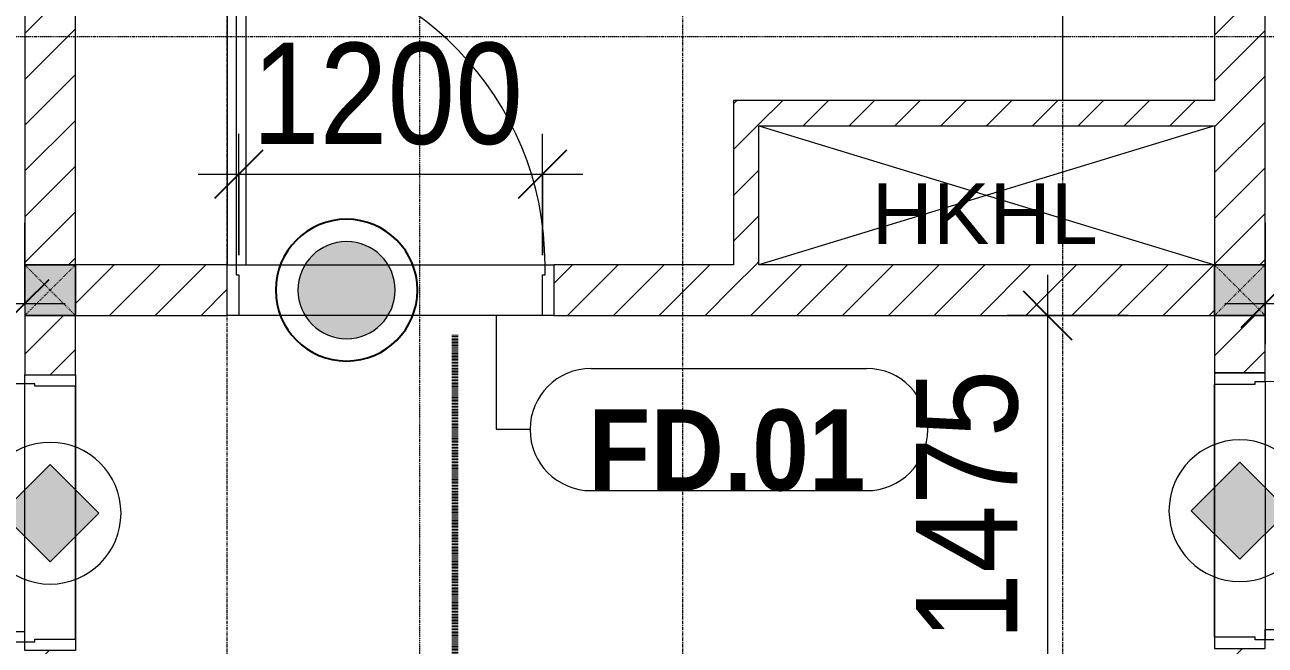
# Model space of a CAD drawing. Header units: millimetres. Extents: x 962 to 239635, y -15958 to 82755.
# Drawn here: x 103603 to 108504, y 70209 to 72661 of the extents above; entities that cross this region are included whole.
import ezdxf

# ---------------------------------------------------------------- set-up
doc = ezdxf.new("R2010")
doc.units = ezdxf.units.MM
for name, pattern in [('1 NÉT CALL OUT', [6, 3, -3]), ('Dash', [6, 3, -3]), ('Dash 1_8_', [6.35, 3.175, -3.175]), ('Dash Dot 3_16_', [7.9375, 4.7625, -1.5875, 0, -1.5875]), ('Grid Line', [22.225, 12.7, -3.175, 3.175, -3.175])]:
    doc.linetypes.add(name, pattern=pattern)
for name, color, linetype, lineweight in [('0-1', 7, 'Continuous', 5), ('0-2', 250, 'Continuous', 9), ('A-ANNO-DIMS', 211, 'Continuous', 9), ('A-ANNO-DIMS-160', 211, 'Continuous', 9), ('A-ANNO-NOTE', 131, 'Continuous', 9), ('A-ANNO-NOTE-1', 131, 'Continuous', 25), ('A-AREA', 32, 'Dash 1_8_', 9), ('A-DETL-3', 90, '1 NÉT CALL OUT', 100), ('A-DETL-GENF-2', 1, 'Continuous', 9), ('A-DOOR-4', 1, 'Continuous', 9), ('A-DOOR-FRAM-1', 1, 'Continuous', 9), ('A-DOOR-IDEN', 31, 'Continuous', 9), ('A-FLOR-1', 250, 'Continuous', 9), ('A-FLOR-2', 9, 'Continuous', 9), ('A-WALL', 113, 'Continuous', 9), ('A-WALL-3', 113, 'Continuous', 18), ('A-WALL-PATT-2', 111, 'Continuous', 9), ('G-ANNO-SYMB-1', 111, 'Dash Dot 3_16_', 18), ('G-ANNO-TEXT-1', 7, 'Continuous', 9), ('S-COLS', 52, 'Continuous', 9), ('S-COLS-1', 52, 'Continuous', 5), ('S-COLS-5', 52, 'Dash', 9), ('S-COLS-6', 52, 'Continuous', 18), ('S-COLS-HDLN', 52, 'Dash', 9), ('S-GRID-1', 1, 'Grid Line', 9)]:
    doc.layers.add(name, color=color, linetype=linetype, lineweight=lineweight)
doc.styles.add('Arial_10', font='arial_0.ttf', dxfattribs={"height": 240})
doc.styles.add('Arial_B_6', font='arialbd_0.ttf', dxfattribs={"width": 0.9, "height": 320})
doc.styles.add('UTM Avo', font='UTM Avo.ttf', dxfattribs={"width": 0.9, "height": 400})
doc.dimstyles.new('1_Dim_chi_tiet_2_5', dxfattribs={"dimscale": 304.8, "dimtxt": 399.720379, "dimasz": 0.629921, "dimexe": 0.524934, "dimexo": 0.0625, "dimgap": 0.052493, "dimtad": 1, "dimdec": 0, "dimrnd": 5, "dimzin": 0, "dimdsep": 46, "dimtxsty": 'UTM Avo', "dimblk1": 'OBLIQUE', "dimblk2": 'OBLIQUE', "dimsah": 1, "dimcen": 0.09, "dimdle": 0.524934, "dimazin": 0, "dimtfac": 1, "dimtdec": 4, "dimtix": 1, "dimtmove": 0, "dimatfit": 3, "dimfxl": 1.049869, "dimfxlon": 1, "dimtvp": 1, "dimtolj": 1, "dimtzin": 0, "dimarcsym": 2})
doc.dimstyles.new('1_Dim_chi_tiet_2_5_1', dxfattribs={"dimscale": 304.8, "dimtxt": 399.720379, "dimasz": 0.629921, "dimexe": 0.524934, "dimexo": 0.0625, "dimgap": 0.052493, "dimtad": 1, "dimdec": 0, "dimrnd": 5, "dimzin": 0, "dimdsep": 46, "dimtxsty": 'UTM Avo', "dimblk1": 'OBLIQUE', "dimblk2": 'OBLIQUE', "dimsah": 1, "dimcen": 0.09, "dimdle": 0.524934, "dimazin": 0, "dimtfac": 1, "dimtdec": 4, "dimtix": 1, "dimtmove": 0, "dimatfit": 3, "dimfxl": 1.049869, "dimfxlon": 1, "dimtvp": 1, "dimtolj": 1, "dimtzin": 0, "dimarcsym": 2})
pattern_1 = [(45, (61750.9, 0), (-90.50967, 90.50967), [])]

# ---------------------------------------------------------------- blocks, each defined once
blk = doc.blocks.new('NCV_TKTC_KET CAU_rvt-1-TKCS_MB TẦNG 2')
at = {"layer": 'A-FLOR-1'}
for p, q in [((42652.6, 73111.9), (42652.6, 71711.9)), ((45952.6, 72361.9), (45952.6, 73111.9))]:
    blk.add_line(p, q, dxfattribs=at)
blk = doc.blocks.new('NCV_TKTC_TANG 2_rvt-1-TKCS_MB TẦNG 2')
at = {"layer": 'A-FLOR-2'}
for p, q in [((46752.6, 71250.3), (46752.6, 70230.3)), ((42052.6, 70232.3), (42052.6, 71232.4)), ((46552.7, 71240.3), (46552.7, 70240.3))]:
    blk.add_line(p, q, dxfattribs=at)
blk = doc.blocks.new('G1_SOF - BO TRU - 200x200-3052400-TKCS_MB TẦNG 2')
at = {"layer": 'S-COLS-HDLN'}
for p, q in [((-100, 100), (100, -100)), ((100, 100), (-100, -100))]:
    blk.add_line(p, q, dxfattribs=at)
blk = doc.blocks.new('FD_01 - FD_01-1200x2200mm-1787918-TKCS_MB TẦNG 2')
at = {"layer": 'A-DETL-GENF-2'}
for p, q in [((610, -100), (570, -100)), ((570, -100), (570, -1320)), ((610, -1320), (610, -100)), ((570, -1320), (610, -1320))]:
    blk.add_line(p, q, dxfattribs=at)
blk.add_arc((610, -100), 1220, 180, 268.1211, dxfattribs=at)
at = {"layer": 'A-DOOR-FRAM-1'}
for p, q in [((-645, 100), (-600, 100)), ((-645, -100), (-645, 100)), ((-600, 100), (-600, -60)), ((600, 100), (645, 100)), ((600, -60), (600, 100)), ((645, 100), (645, -100)), ((-600, -60), (-610, -60)), ((-610, -60), (-610, -100)), ((610, -60), (600, -60)), ((610, -100), (610, -60)), ((-610, -100), (-645, -100)), ((645, -100), (610, -100))]:
    blk.add_line(p, q, dxfattribs=at)
blk = doc.blocks.new('FD_05 - FD_05-1000x2200mm-835433-TKCS_MB TẦNG 2')
at = {"layer": 'A-DETL-GENF-2'}
for p, q in [((510, -100), (470, -100)), ((470, -100), (470, -1120)), ((510, -1120), (510, -100)), ((470, -1120), (510, -1120))]:
    blk.add_line(p, q, dxfattribs=at)
blk.add_arc((510, -100), 1020, 180, 267.7525, dxfattribs=at)
at = {"layer": 'A-DOOR-FRAM-1'}
for p, q in [((-545, 100), (-500, 100)), ((-545, -100), (-545, 100)), ((-500, 100), (-500, -60)), ((500, 100), (545, 100)), ((500, -60), (500, 100)), ((545, 100), (545, -100)), ((-500, -60), (-510, -60)), ((-510, -60), (-510, -100)), ((510, -60), (500, -60)), ((510, -100), (510, -60)), ((-510, -100), (-545, -100)), ((545, -100), (510, -100))]:
    blk.add_line(p, q, dxfattribs=at)
blk = doc.blocks.new('FD_05 - FD_05-1000x2200mm-835434-TKCS_MB TẦNG 2')
at = {"layer": 'A-DETL-GENF-2'}
for p, q in [((470, 100), (470, 1120)), ((470, 1120), (510, 1120)), ((510, 1120), (510, 100)), ((510, 100), (470, 100))]:
    blk.add_line(p, q, dxfattribs=at)
blk.add_arc((510, 100), 1020, 92.2475, 180, dxfattribs=at)
at = {"layer": 'A-DOOR-FRAM-1'}
for p, q in [((-510, 100), (-545, 100)), ((-545, 100), (-545, -100)), ((-510, 60), (-510, 100)), ((545, 100), (510, 100)), ((510, 100), (510, 60)), ((545, -100), (545, 100)), ((-500, 60), (-510, 60)), ((-500, -100), (-500, 60)), ((510, 60), (500, 60)), ((500, 60), (500, -100)), ((-545, -100), (-500, -100)), ((500, -100), (545, -100))]:
    blk.add_line(p, q, dxfattribs=at)
blk = doc.blocks.new('HDNDCT_GHI CHÚ CỬA CHỐNG CHÁY EI60 - HDNDCT_GHI CHÚ CỬA CHỐNG CHÁY EI60-1614697-TKCS_MB TẦNG 2')
at = {"layer": 'A-ANNO-NOTE'}
h = blk.add_hatch(color=256, dxfattribs=at)
edge = h.paths.add_edge_path()
edge.add_arc((0, 0), 1.2, 0, 180)
edge.add_arc((0, 0), 1.2, 180, 360)
for radius, start, end in [(1.75, 360, 180), (1.2, 360, 180), (1.2, 180, 360)]:
    blk.add_arc((0, 0), radius, start, end, dxfattribs=at)
at = {"layer": 'A-ANNO-NOTE-1'}
for start, end in [(360, 180), (180, 360)]:
    blk.add_arc((0, 0), 1.75, start, end, dxfattribs=at)
blk = doc.blocks.new('HDNDCT_GHI CHÚ CỬA CHỐNG CHÁY EI30 - HDNDCT_GHI CHÚ CỬA CHỐNG CHÁY EI30-2461928-TKCS_MB TẦNG 2')
at = {"layer": 'A-ANNO-NOTE'}
blk.add_hatch(color=256, dxfattribs=at).paths.add_polyline_path([(-1.2, 0), (0, 1.2), (1.2, 0), (0, -1.2)])
for p, q in [((0, 1.2), (-1.2, 0)), ((1.2, 0), (0, 1.2)), ((-1.2, 0), (0, -1.2)), ((0, -1.2), (1.2, 0))]:
    blk.add_line(p, q, dxfattribs=at)
for start, end in [(360, 180), (180, 360)]:
    blk.add_arc((0, 0), 1.75, start, end, dxfattribs=at)
blk = doc.blocks.new('DIMBLOCK169-TKCS_MB TẦNG 2')
at = {"layer": 'A-ANNO-DIMS-160'}
for p, q in [((104448.5, 71749.9), (104448.5, 72229.9)), ((105648.5, 71749.9), (105648.5, 72229.9)), ((104288.5, 72069.9), (105808.5, 72069.9)), ((104448.5, 72069.9), (104448.5, 71749.9)), ((105648.5, 72069.9), (105648.5, 71749.9))]:
    blk.add_line(p, q, dxfattribs=at)
at = {"layer": 'A-ANNO-DIMS-160', "lineweight": 25}
for p, q in [((104448.5, 72069.9), (104544.5, 72165.9)), ((105648.5, 72069.9), (105744.5, 72165.9)), ((104448.5, 72069.9), (104352.5, 71973.9)), ((105648.5, 72069.9), (105552.5, 71973.9))]:
    blk.add_line(p, q, dxfattribs=at)
at = {"layer": 'A-ANNO-DIMS-160', "color": 0, "insert": (104500.7, 72589.6), "char_height": 400, "width": 1314.636, "attachment_point": 1, "line_spacing_factor": 1.110334, "style": 'UTM Avo'}
blk.add_mtext('1200', dxfattribs=at)
blk = doc.blocks.new('_Oblique')
at = {"color": 0, "linetype": 'ByBlock', "lineweight": -2}
blk.add_line((-0.5, -0.5), (0.5, 0.5), dxfattribs=at)
blk = doc.blocks.new('STN_Door Tag - STN_Door Tag-1788670-TKCS_MB TẦNG 2')
at = {"layer": 'A-DOOR-IDEN'}
for p, q in [((-3.37, 1.495), (3.431, 1.495)), ((-3.37, -1.524), (3.431, -1.524))]:
    blk.add_line(p, q, dxfattribs=at)
for centre, start, end in [((-3.37, -0.015), 90, 270), ((3.431, -0.015), 270, 90)]:
    blk.add_arc(centre, 1.509, start, end, dxfattribs=at)
blk = doc.blocks.new('DIMBLOCK217-TKCS_MB TẦNG 2')
at = {"layer": 'A-ANNO-DIMS-160'}
for p, q in [((107644.1, 71671.9), (107644.1, 69876.9)), ((107964.1, 71511.9), (107484.1, 71511.9)), ((107644.1, 71511.9), (107964.1, 71511.9)), ((107964.1, 70036.9), (107484.1, 70036.9)), ((107644.1, 70036.9), (107964.1, 70036.9))]:
    blk.add_line(p, q, dxfattribs=at)
at = {"layer": 'A-ANNO-DIMS-160', "lineweight": 25}
for p, q in [((107644.1, 71511.9), (107548.1, 71607.9)), ((107644.1, 71511.9), (107740.1, 71415.9)), ((107644.1, 70036.9), (107548.1, 70132.9)), ((107644.1, 70036.9), (107740.1, 69940.9))]:
    blk.add_line(p, q, dxfattribs=at)
at = {"layer": 'A-ANNO-DIMS-160', "color": 0, "insert": (107124.5, 70226.7), "char_height": 400, "width": 1314.636, "attachment_point": 1, "rotation": 90, "line_spacing_factor": 1.110334, "style": 'UTM Avo'}
blk.add_mtext('1475', dxfattribs=at)
blk = doc.blocks.new('DIMBLOCK260-TKCS_MB TẦNG 2')
at = {"layer": 'A-ANNO-DIMS-160'}
for p, q in [((96803.5, 71878.5), (96803.5, 71398.5)), ((96803.5, 71558.5), (96803.5, 71878.5)), ((103603.5, 71878.5), (103603.5, 71398.5)), ((103603.5, 71558.5), (103603.5, 71878.5)), ((96643.5, 71558.5), (103763.5, 71558.5))]:
    blk.add_line(p, q, dxfattribs=at)
at = {"layer": 'A-ANNO-DIMS-160', "lineweight": 25}
for p, q in [((96803.5, 71558.5), (96899.5, 71654.5)), ((103603.5, 71558.5), (103699.5, 71654.5)), ((96803.5, 71558.5), (96707.5, 71462.5)), ((103603.5, 71558.5), (103507.5, 71462.5))]:
    blk.add_line(p, q, dxfattribs=at)
at = {"layer": 'A-ANNO-DIMS-160', "color": 0, "insert": (99655.7, 72078.1), "char_height": 400, "width": 1314.636, "attachment_point": 1, "line_spacing_factor": 1.110334, "style": 'UTM Avo'}
blk.add_mtext('6800', dxfattribs=at)
blk = doc.blocks.new('DIMBLOCK262-TKCS_MB TẦNG 2')
at = {"layer": 'A-ANNO-DIMS-160'}
for p, q in [((108503.5, 71878.5), (108503.5, 71398.5)), ((108503.5, 71558.5), (108503.5, 71878.5)), ((115303.5, 71878.5), (115303.5, 71398.5)), ((115303.5, 71558.5), (115303.5, 71878.5)), ((108343.5, 71558.5), (115463.5, 71558.5))]:
    blk.add_line(p, q, dxfattribs=at)
at = {"layer": 'A-ANNO-DIMS-160', "lineweight": 25}
for p, q in [((108503.5, 71558.5), (108599.5, 71654.5)), ((115303.5, 71558.5), (115399.5, 71654.5)), ((108503.5, 71558.5), (108407.5, 71462.5)), ((115303.5, 71558.5), (115207.5, 71462.5))]:
    blk.add_line(p, q, dxfattribs=at)
at = {"layer": 'A-ANNO-DIMS-160', "color": 0, "insert": (111355.7, 72078.1), "char_height": 400, "width": 1314.636, "attachment_point": 1, "line_spacing_factor": 1.110334, "style": 'UTM Avo'}
blk.add_mtext('6800', dxfattribs=at)

msp = doc.modelspace()

# ---------------------------------------------------------------- hatches: boundary and pattern name
at = {"layer": 'A-WALL-PATT-2'}
h = msp.add_hatch(dxfattribs=at)
h.set_pattern_fill('FP_1', color=256, style=0, pattern_type=2)
h.set_pattern_definition(pattern_1)
h.paths.add_polyline_path([(103803.5, 70036.9), (103803.5, 70187.3), (103603.5, 70187.3), (103603.5, 70036.9)])
h.paths.add_polyline_path([(103803.5, 71277.3), (103803.5, 71511.9), (103603.5, 71511.9), (103603.5, 71277.3)])
h.paths.add_polyline_path([(103603.5, 71711.9), (103803.5, 71711.9), (103803.5, 74516.9), (103603.5, 74516.9), (103603.5, 72293.1)])
h = msp.add_hatch(dxfattribs=at)
h.set_pattern_fill('FP_1', color=256, style=0, pattern_type=2)
h.set_pattern_definition(pattern_1)
h.paths.add_polyline_path([(108503.5, 70036.9), (108503.5, 70195.3), (108303.5, 70195.3), (108303.5, 70036.9)])
h.paths.add_polyline_path([(108303.5, 71285.3), (108503.5, 71285.3), (108503.5, 71511.9), (108303.5, 71511.9)])
h.paths.add_polyline_path([(108503.5, 71711.9), (108503.5, 74516.9), (108303.5, 74516.9), (108303.5, 71711.9)])
h = msp.add_hatch(dxfattribs=at)
h.set_pattern_fill('FP_1', color=256, style=0, pattern_type=2)
h.set_pattern_definition(pattern_1)
h.paths.add_polyline_path([(106503.5, 71711.9), (106503.5, 72361.9), (106403.5, 72361.9), (106403.5, 71711.9)])
h = msp.add_hatch(dxfattribs=at)
h.set_pattern_fill('FP_1', color=256, style=0, pattern_type=2)
h.set_pattern_definition(pattern_1)
h.paths.add_polyline_path([(108303.5, 72261.9), (108303.5, 72361.9), (106503.5, 72361.9), (106503.5, 72261.9), (106580.6, 72261.9)])
h = msp.add_hatch(dxfattribs=at)
h.set_pattern_fill('FP_1', color=256, style=0, pattern_type=2)
h.set_pattern_definition(pattern_1)
h.paths.add_polyline_path([(106403.5, 71511.9), (106403.5, 71711.9), (105693.5, 71711.9), (105693.5, 71511.9)])
h.paths.add_polyline_path([(104403.5, 71511.9), (104403.5, 71711.9), (103803.5, 71711.9), (103803.5, 71511.9)])
h = msp.add_hatch(dxfattribs=at)
h.set_pattern_fill('FP_1', color=256, style=0, pattern_type=2)
h.set_pattern_definition(pattern_1)
h.paths.add_polyline_path([(108303.5, 71511.9), (108303.5, 71711.9), (106403.5, 71711.9), (106403.5, 71511.9), (106580.6, 71511.9)])
at = {"layer": 'S-COLS-1'}
for points in [[(103803.5, 71511.9), (103803.5, 71711.9), (103603.5, 71711.9), (103603.5, 71511.9)], [(108503.5, 71511.9), (108503.5, 71711.9), (108303.5, 71711.9), (108303.5, 71511.9)]]:
    msp.add_hatch(color=256, dxfattribs=at).paths.add_polyline_path(points)

# ---------------------------------------------------------------- linework, layer by layer
at = {"layer": '0-2'}
for p, q in [((106503.5, 72261.9), (108303.5, 71711.9)), ((108303.5, 72261.9), (106503.5, 71711.9))]:
    msp.add_line(p, q, dxfattribs=at)
at = {"layer": 'A-AREA'}
msp.add_line((104438.5, 71711.9), (105658.5, 71711.9), dxfattribs=at)
at = {"layer": 'A-DETL-3'}
msp.add_line((105303.5, 52256.9), (105303.5, 71435.3), dxfattribs=at)
at = {"layer": 'A-DOOR-IDEN'}
for p, q in [((105465.4, 71514.9), (105465.4, 71062.7)), ((105465.4, 71062.7), (105599.3, 71062.7))]:
    msp.add_line(p, q, dxfattribs=at)
at = {"layer": 'A-WALL'}
for p, q in [((103603.5, 71711.9), (103803.5, 71711.9)), ((103803.5, 71711.9), (103803.5, 71511.9)), ((104438.5, 71711.9), (105658.5, 71711.9)), ((108303.5, 71511.9), (108303.5, 71711.9)), ((108303.5, 71711.9), (108503.5, 71711.9)), ((103803.5, 71511.9), (103603.5, 71511.9)), ((105648.5, 71511.9), (104448.5, 71511.9)), ((108503.5, 71511.9), (108303.5, 71511.9)), ((108503.5, 71250.3), (108503.5, 70230.3)), ((103603.5, 70222.3), (103603.5, 71242.3)), ((103803.5, 71232.3), (103803.5, 70232.3)), ((108303.5, 70240.3), (108303.5, 71240.3))]:
    msp.add_line(p, q, dxfattribs=at)
at = {"layer": 'A-WALL-3'}
for p, q in [((103603.5, 75337.4), (103603.5, 71711.9)), ((108503.5, 71711.9), (108503.5, 74516.9)), ((103803.5, 71711.9), (103803.5, 73111.9)), ((108303.5, 73111.9), (108303.5, 72361.9)), ((106403.5, 72361.9), (106403.5, 71711.9)), ((108303.5, 72361.9), (106403.5, 72361.9)), ((106503.5, 71711.9), (106503.5, 72261.9)), ((106503.5, 72261.9), (108303.5, 72261.9)), ((108303.5, 72261.9), (108303.5, 71711.9)), ((104403.5, 71711.9), (103803.5, 71711.9)), ((104403.5, 71511.9), (104403.5, 71711.9)), ((106403.5, 71711.9), (105693.5, 71711.9)), ((105693.5, 71711.9), (105693.5, 71511.9)), ((108303.5, 71711.9), (106503.5, 71711.9)), ((103603.5, 71511.9), (103603.5, 71277.3)), ((103803.5, 71511.9), (104403.5, 71511.9)), ((103803.5, 71277.3), (103803.5, 71511.9)), ((105693.5, 71511.9), (108303.5, 71511.9)), ((108303.5, 71511.9), (108303.5, 71285.3)), ((108503.5, 71285.3), (108503.5, 71511.9)), ((103603.5, 71277.3), (103803.5, 71277.3)), ((108303.5, 71285.3), (108503.5, 71285.3))]:
    msp.add_line(p, q, dxfattribs=at)
at = {"layer": 'G-ANNO-SYMB-1'}
for p, q in [((105162.2, 82373.8), (105162.2, 13320.5)), ((90498.7, 72614.1), (196677.7, 72614.1))]:
    msp.add_line(p, q, dxfattribs=at)
at = {"layer": 'S-COLS'}
for p, q in [((103803.5, 71711.9), (103603.5, 71711.9)), ((103803.5, 71511.9), (103803.5, 71711.9)), ((108503.5, 71711.9), (108303.5, 71711.9)), ((108303.5, 71711.9), (108303.5, 71511.9)), ((103603.5, 71511.9), (103803.5, 71511.9)), ((108303.5, 71511.9), (108503.5, 71511.9))]:
    msp.add_line(p, q, dxfattribs=at)
at = {"layer": 'S-COLS-6'}
for p, q in [((103603.5, 71711.9), (103603.5, 71511.9)), ((108503.5, 71511.9), (108503.5, 71711.9))]:
    msp.add_line(p, q, dxfattribs=at)
at = {"layer": 'S-GRID-1'}
for p, q in [((104403.5, 19351.6), (104403.5, 76542.3)), ((106203.5, 19351.6), (106203.5, 76542.3)), ((107703.5, 19351.6), (107703.5, 76542.3))]:
    msp.add_line(p, q, dxfattribs=at)

# ---------------------------------------------------------------- block references
at = {"layer": '0-1'}
for name in ['NCV_TKTC_KET CAU_rvt-1-TKCS_MB TẦNG 2', 'NCV_TKTC_TANG 2_rvt-1-TKCS_MB TẦNG 2']:
    msp.add_blockref(name, (61750.9, 0), dxfattribs=at)
at = {"layer": 'A-ANNO-NOTE', "xscale": 160, "yscale": 160, "zscale": 160}
for name, p in [('HDNDCT_GHI CHÚ CỬA CHỐNG CHÁY EI60 - HDNDCT_GHI CHÚ CỬA CHỐNG CHÁY EI60-1614697-TKCS_MB TẦNG 2', (104874.6, 71611.9)), ('HDNDCT_GHI CHÚ CỬA CHỐNG CHÁY EI30 - HDNDCT_GHI CHÚ CỬA CHỐNG CHÁY EI30-2461928-TKCS_MB TẦNG 2', (103703.5, 70730.3)), ('HDNDCT_GHI CHÚ CỬA CHỐNG CHÁY EI30 - HDNDCT_GHI CHÚ CỬA CHỐNG CHÁY EI30-2461928-TKCS_MB TẦNG 2', (108403.5, 70740.3))]:
    msp.add_blockref(name, p, dxfattribs=at)
at = {"layer": 'A-DOOR-4'}
for name, p, rotation in [('FD_01 - FD_01-1200x2200mm-1787918-TKCS_MB TẦNG 2', (105048.5, 71611.9), 180), ('FD_05 - FD_05-1000x2200mm-835433-TKCS_MB TẦNG 2', (103703.5, 70732.3), 269.9999999999999), ('FD_05 - FD_05-1000x2200mm-835434-TKCS_MB TẦNG 2', (108403.5, 70740.3), 269.9999999999999)]:
    msp.add_blockref(name, p, dxfattribs=dict(at, rotation=rotation))
at = {"layer": 'A-DOOR-IDEN', "xscale": 159.9999999999999, "yscale": 159.9999999999999, "zscale": 159.9999999999999}
msp.add_blockref('STN_Door Tag - STN_Door Tag-1788670-TKCS_MB TẦNG 2', (106380, 71063.4), dxfattribs=at)
at = {"layer": 'S-COLS-5'}
for p in [(103703.5, 71611.9), (108403.5, 71611.9)]:
    msp.add_blockref('G1_SOF - BO TRU - 200x200-3052400-TKCS_MB TẦNG 2', p, dxfattribs=at)

# ---------------------------------------------------------------- texts
at = {"layer": 'A-DOOR-IDEN', "insert": (106376.7, 70978.1), "char_height": 320, "width": 1124.64, "attachment_point": 5, "line_spacing_factor": 0.936439, "style": 'Arial_B_6'}
msp.add_mtext('\\pt7.2,14.4,21.6,28.8,36,43.2,50.4,57.6,64.8,72,79.2,86.4,93.6,100.8,108,115.2,122.4,129.6,136.8,144,151.2,158.4,165.6,172.8,180,187.2,194.4,201.6,208.8,216,223.2,230.4;FD.01', dxfattribs=at)
at = {"layer": 'G-ANNO-TEXT-1', "insert": (107395.8, 71913.7), "char_height": 240, "width": 2350.4, "attachment_point": 5, "line_spacing_factor": 0.936439, "style": 'Arial_10'}
msp.add_mtext('\\pt79.9992,160.0008,240,319.9992,400.0008,480,559.9992,640.0008,720,799.9992,880.0008,960,1039.9992,1120.0008,1200,1279.9992,1360.0008,1440,1519.9992,1600.0008,1680,1759.9992,1840.0008,1920,1999.9992,2080.0008,2160,2239.9992,2320.0008,2400,2479.9992,2560.0008;HKHL', dxfattribs=at)

# ---------------------------------------------------------------- dimensions: what is measured, and where the dimension line sits
at = {"layer": 'A-ANNO-DIMS'}
for base, p1, p2, dimstyle, override, picture, middle in [((105648.5, 72069.9), (104448.5, 71749.9), (105648.5, 71749.9), '1_Dim_chi_tiet_2_5', {"dimpost": '<>', "dimfxl": 1200}, 'DIMBLOCK169-TKCS_MB TẦNG 2', (105048.5, 72292.9)), ((103603.5, 71558.5), (96803.5, 71878.5), (103603.5, 71878.5), '1_Dim_chi_tiet_2_5_1', {"dimpost": '<>', "dimfxl": 6800.071331}, 'DIMBLOCK260-TKCS_MB TẦNG 2', (100203.5, 71781.5)), ((115303.5, 71558.5), (108503.5, 71878.5), (115303.5, 71878.5), '1_Dim_chi_tiet_2_5_1', {"dimpost": '<>', "dimfxl": 6800}, 'DIMBLOCK262-TKCS_MB TẦNG 2', (111903.5, 71781.5))]:
    dim = msp.add_linear_dim(base=base, p1=p1, p2=p2, dimstyle=dimstyle, override=override, dxfattribs=at)
    dim.commit()
    dim.dimension.update_dxf_attribs({"geometry": picture, "text_midpoint": middle})
dim = msp.add_linear_dim(base=(107644.1, 70036.9), p1=(107964.1, 71511.9), p2=(107964.1, 70036.9), angle=90, dimstyle='1_Dim_chi_tiet_2_5', override={"dimpost": '<>', "dimfxl": 1475}, dxfattribs=at)
dim.commit()
dim.dimension.update_dxf_attribs({"geometry": 'DIMBLOCK217-TKCS_MB TẦNG 2', "text_midpoint": (107424.5, 70774.4)})

doc.saveas('drawing.dxf')
